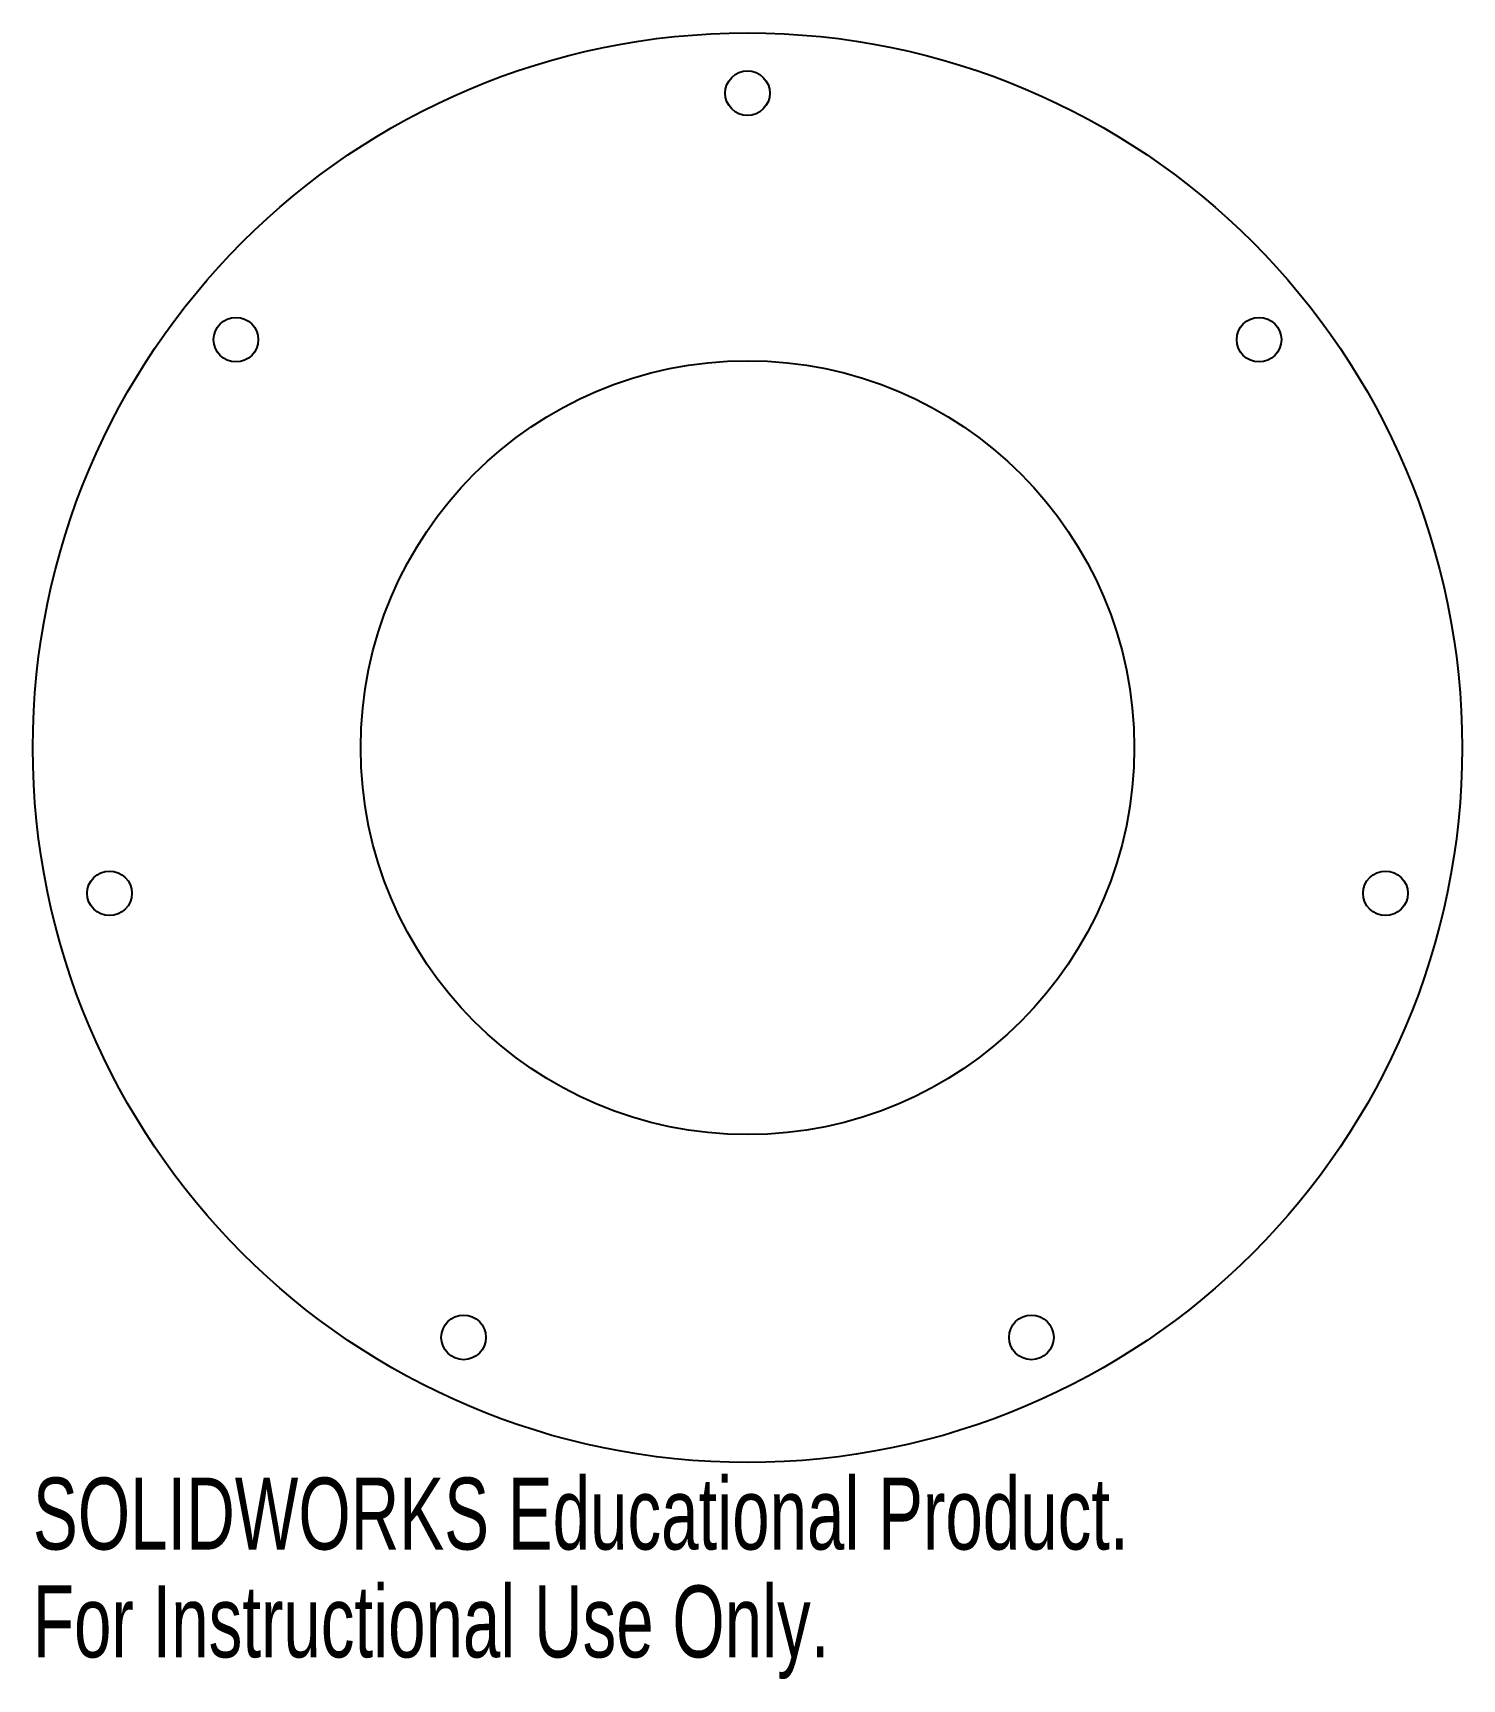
# Model space of a CAD drawing. Header units: millimetres. Extents: x -48 to 48, y -63 to 48.
import ezdxf

# ---------------------------------------------------------------- set-up
doc = ezdxf.new("R2010")
doc.units = ezdxf.units.MM
doc.styles.add('SLDTEXTSTYLE0', font='TXT', dxfattribs={"width": 0.7})

msp = doc.modelspace()

# ---------------------------------------------------------------- linework, layer by layer
at = {"color": 7, "linetype": 'Continuous', "lineweight": 25}
for centre, radius in [((0, 0), 48.05), ((0, 44), 1.5), ((-34.4, 27.43), 1.5), ((34.4, 27.43), 1.5), ((0, 0), 26.01), ((-42.9, -9.79), 1.5), ((42.9, -9.79), 1.5), ((-19.09, -39.64), 1.5), ((19.09, -39.64), 1.5)]:
    msp.add_circle(centre, radius, dxfattribs=at)

# ---------------------------------------------------------------- texts
at = {"color": 7, "linetype": 'Continuous', "char_height": 4.8336, "attachment_point": 1, "style": 'SLDTEXTSTYLE0'}
for s, insert in [('SOLIDWORKS Educational Product.', (-48.05, -49.07)), ('For Instructional Use Only.', (-48.05, -56.32))]:
    msp.add_mtext(s, dxfattribs=dict(at, insert=insert))

doc.saveas('drawing.dxf')
